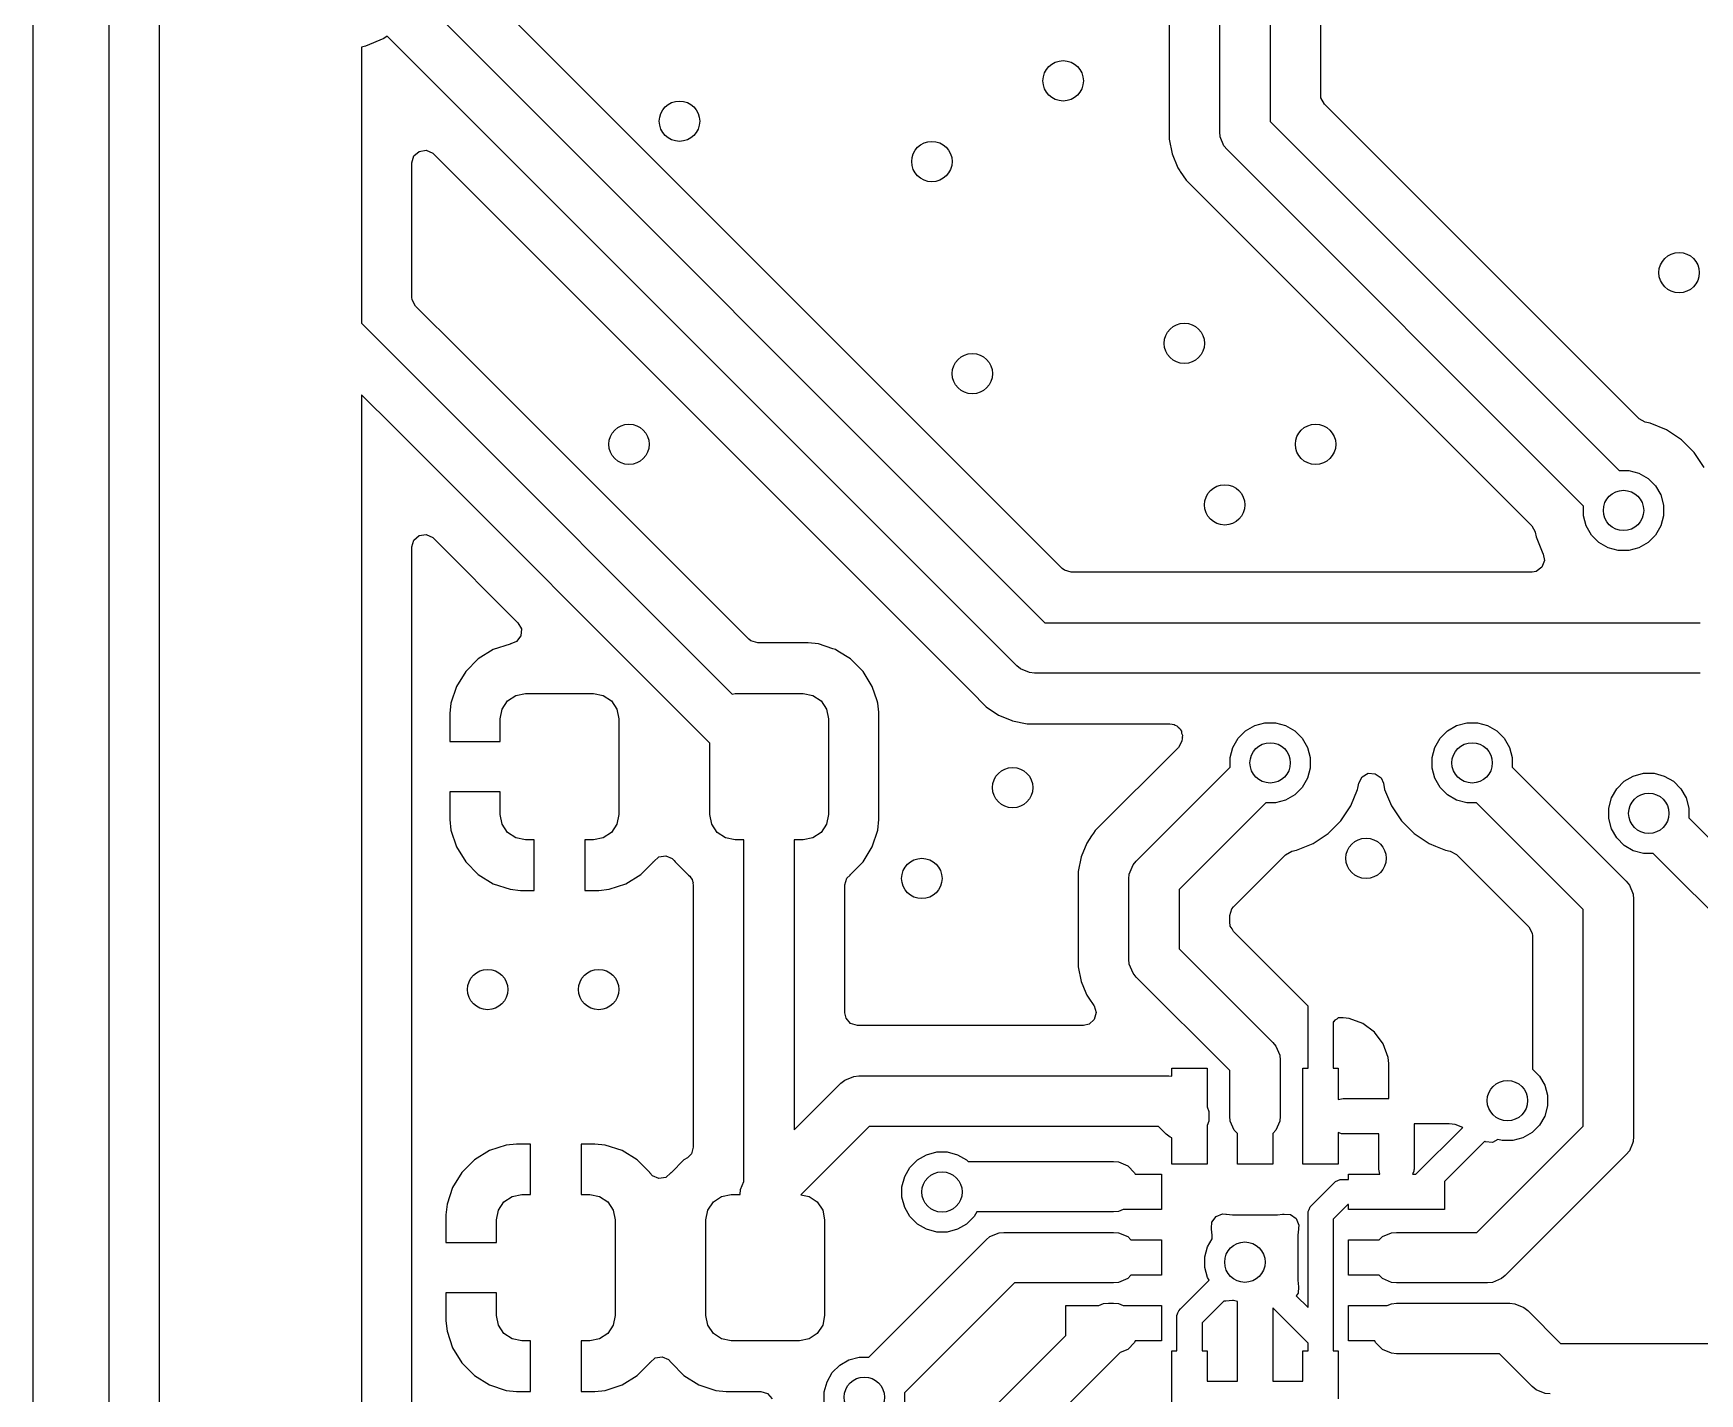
# Model space of a CAD drawing. Extents: x 2.03 to 8.88, y -5.74 to -2.97.
# Drawn here: x 2.028 to 2.677, y -4.067 to -3.537 of the extents above; entities that cross this region are included whole.
import ezdxf

# ---------------------------------------------------------------- set-up
doc = ezdxf.new("R2010")
doc.units = 0
doc.header["$MEASUREMENT"] = 0
doc.layers.add('BLACK', color=7, linetype='CONTINUOUS')

msp = doc.modelspace()

# ---------------------------------------------------------------- linework, layer by layer
at = {"layer": 'BLACK', "linetype": 'CONTINUOUS'}
for p, q in [((2.02758, -5.22411), (2.02758, -3.05134)), ((2.05707, -3.17448), (2.05707, -4.36705)), ((2.07677, -4.3624), (2.07677, -3.47441)), ((2.47045, -3.50103), (2.47045, -3.57791)), ((2.49016, -3.575), (2.49016, -3.50394)), ((2.50984, -3.50801), (2.50984, -3.57092)), ((2.42878, -3.74526), (2.20477, -3.52126)), ((2.52955, -3.56074), (2.52955, -3.5182)), ((2.17949, -3.52384), (2.42205, -3.7664)), ((2.16423, -3.53866), (2.1571, -3.54161)), ((2.16557, -3.53776), (2.16423, -3.53866)), ((2.41101, -3.7832), (2.16557, -3.53776)), ((2.1571, -3.54161), (2.15551, -3.54193)), ((2.15551, -3.54193), (2.15551, -3.64966)), ((2.52966, -3.56178), (2.52955, -3.56074)), ((2.53098, -3.56419), (2.52966, -3.56178)), ((2.65363, -3.68684), (2.53098, -3.56419)), ((2.50984, -3.57092), (2.64594, -3.70702)), ((2.47045, -3.57791), (2.47045, -3.57791)), ((2.47045, -3.57791), (2.47045, -3.57791)), ((2.47045, -3.57791), (2.47159, -3.58362)), ((2.49035, -3.57692), (2.49016, -3.575)), ((2.49182, -3.58047), (2.49035, -3.57692)), ((2.17522, -3.58706), (2.17599, -3.58442)), ((2.17599, -3.58442), (2.17807, -3.58262)), ((2.17807, -3.58262), (2.18079, -3.58222)), ((2.18079, -3.58222), (2.1833, -3.58337)), ((2.1833, -3.58337), (2.18355, -3.5836)), ((2.18355, -3.5836), (2.39502, -3.79508)), ((2.47159, -3.58362), (2.47159, -3.58362)), ((2.47159, -3.58362), (2.47382, -3.589)), ((2.49304, -3.58196), (2.49182, -3.58047)), ((2.49182, -3.58047), (2.49182, -3.58047)), ((2.63202, -3.72094), (2.49304, -3.58196)), ((2.17522, -3.63948), (2.17522, -3.58706)), ((2.47382, -3.589), (2.47382, -3.589)), ((2.47382, -3.589), (2.47382, -3.589)), ((2.47382, -3.589), (2.47458, -3.59015)), ((2.47458, -3.59015), (2.4748, -3.59047)), ((2.4748, -3.59047), (2.4748, -3.59047)), ((2.4748, -3.59047), (2.47705, -3.59384)), ((2.47705, -3.59384), (2.47705, -3.59384)), ((2.47705, -3.59384), (2.61184, -3.72863)), ((2.17533, -3.64052), (2.17522, -3.63948)), ((2.17665, -3.64293), (2.17533, -3.64052)), ((2.19386, -3.66015), (2.17665, -3.64293)), ((2.15551, -3.64966), (2.18216, -3.67631)), ((2.30658, -3.77286), (2.19386, -3.66015)), ((2.19386, -3.66015), (2.19386, -3.66015)), ((2.16824, -3.69023), (2.15551, -3.6775)), ((2.15551, -3.6775), (2.15551, -4.34609)), ((2.18216, -3.67631), (2.30007, -3.79422)), ((2.29134, -3.81333), (2.16824, -3.69023)), ((2.65369, -3.6869), (2.65363, -3.68684)), ((2.65613, -3.68818), (2.65369, -3.6869)), ((2.65798, -3.68855), (2.65613, -3.68818)), ((2.66443, -3.69122), (2.65798, -3.68855)), ((2.65798, -3.68855), (2.65798, -3.68855)), ((2.67024, -3.6951), (2.66443, -3.69122)), ((2.66443, -3.69122), (2.66443, -3.69122)), ((2.67518, -3.70004), (2.67024, -3.6951)), ((2.67024, -3.6951), (2.67024, -3.6951)), ((2.67906, -3.70584), (2.67518, -3.70004)), ((2.67518, -3.70004), (2.67518, -3.70004)), ((2.64594, -3.70702), (2.64969, -3.70702)), ((2.64969, -3.70702), (2.65366, -3.70809)), ((2.65366, -3.70809), (2.65722, -3.71014)), ((2.65722, -3.71014), (2.66013, -3.71305)), ((2.66013, -3.71305), (2.66219, -3.71661)), ((2.63202, -3.72469), (2.63202, -3.72094)), ((2.66219, -3.71661), (2.66325, -3.72058)), ((2.66325, -3.72058), (2.66325, -3.72469)), ((2.61184, -3.72863), (2.61316, -3.73104)), ((2.63309, -3.72866), (2.63202, -3.72469)), ((2.63514, -3.73222), (2.63309, -3.72866)), ((2.66219, -3.72866), (2.66013, -3.73222)), ((2.66325, -3.72469), (2.66219, -3.72866)), ((2.17522, -3.73686), (2.17599, -3.73422)), ((2.17599, -3.73422), (2.17807, -3.73242)), ((2.17807, -3.73242), (2.18079, -3.73203)), ((2.18079, -3.73203), (2.1833, -3.73317)), ((2.1833, -3.73317), (2.18355, -3.73341)), ((2.18355, -3.73341), (2.21655, -3.7664)), ((2.61316, -3.73104), (2.61318, -3.73113)), ((2.61318, -3.73113), (2.61355, -3.73298)), ((2.61355, -3.73298), (2.61355, -3.73298)), ((2.61355, -3.73298), (2.61622, -3.73943)), ((2.63805, -3.73513), (2.63514, -3.73222)), ((2.64161, -3.73719), (2.63805, -3.73513)), ((2.65722, -3.73513), (2.65366, -3.73719)), ((2.66013, -3.73222), (2.65722, -3.73513)), ((2.17522, -3.84321), (2.17522, -3.73686)), ((2.61682, -3.7422), (2.61584, -3.74477)), ((2.61622, -3.73943), (2.61626, -3.73951)), ((2.61626, -3.73951), (2.61627, -3.73956)), ((2.61627, -3.73956), (2.61631, -3.73965)), ((2.61631, -3.73965), (2.61629, -3.73966)), ((2.61629, -3.73966), (2.61682, -3.7422)), ((2.64558, -3.73825), (2.64161, -3.73719)), ((2.64969, -3.73825), (2.64558, -3.73825)), ((2.65366, -3.73719), (2.64969, -3.73825)), ((2.42959, -3.74592), (2.42878, -3.74526)), ((2.43223, -3.74669), (2.42959, -3.74592)), ((2.61196, -3.74669), (2.43223, -3.74669)), ((2.61362, -3.7464), (2.61196, -3.74669)), ((2.61584, -3.74477), (2.61362, -3.7464)), ((2.21655, -3.7664), (2.21787, -3.76882)), ((2.42205, -3.7664), (2.67748, -3.7664)), ((2.21348, -3.77472), (2.20692, -3.7769)), ((2.21359, -3.77471), (2.21348, -3.77472)), ((2.21366, -3.77468), (2.21359, -3.77471)), ((2.21374, -3.77467), (2.21366, -3.77468)), ((2.21602, -3.77376), (2.21373, -3.77466)), ((2.21373, -3.77466), (2.21374, -3.77467)), ((2.21767, -3.77156), (2.21602, -3.77376)), ((2.21787, -3.76882), (2.21767, -3.77156)), ((2.30739, -3.77352), (2.30658, -3.77286)), ((2.31003, -3.77429), (2.30739, -3.77352)), ((2.32972, -3.77429), (2.31003, -3.77429)), ((2.32973, -3.77429), (2.32972, -3.77429)), ((2.33377, -3.7747), (2.32973, -3.77429)), ((2.33936, -3.77656), (2.33377, -3.7747)), ((2.33377, -3.7747), (2.33377, -3.7747)), ((2.20105, -3.78052), (2.19617, -3.7854)), ((2.20692, -3.7769), (2.20105, -3.78052)), ((2.20692, -3.7769), (2.20692, -3.7769)), ((2.34033, -3.77688), (2.33936, -3.77656)), ((2.34127, -3.77746), (2.34033, -3.77688)), ((2.34033, -3.77688), (2.34033, -3.77688)), ((2.34621, -3.7805), (2.34127, -3.77746)), ((2.35109, -3.78539), (2.34621, -3.7805)), ((2.19617, -3.7854), (2.19254, -3.79127)), ((2.35472, -3.79127), (2.35109, -3.78539)), ((2.4125, -3.78442), (2.41101, -3.7832)), ((2.41605, -3.78589), (2.4125, -3.78442)), ((2.4125, -3.78442), (2.4125, -3.78442)), ((2.41797, -3.78608), (2.41605, -3.78589)), ((2.67748, -3.78608), (2.41797, -3.78608)), ((2.19254, -3.79127), (2.19037, -3.79783)), ((2.19254, -3.79127), (2.19254, -3.79127)), ((2.21572, -3.79475), (2.21949, -3.794)), ((2.21949, -3.794), (2.24606, -3.794)), ((2.24606, -3.794), (2.24983, -3.79475)), ((2.30007, -3.79422), (2.30118, -3.794)), ((2.30118, -3.794), (2.32776, -3.794)), ((2.32776, -3.794), (2.33152, -3.79475)), ((2.35657, -3.79685), (2.35472, -3.79127)), ((2.19037, -3.79783), (2.18996, -3.80187)), ((2.19037, -3.79783), (2.19037, -3.79783)), ((2.20965, -3.80384), (2.21039, -3.80007)), ((2.21039, -3.80007), (2.21253, -3.79688)), ((2.21253, -3.79688), (2.21572, -3.79475)), ((2.24983, -3.79475), (2.25302, -3.79688)), ((2.25302, -3.79688), (2.25516, -3.80007)), ((2.25516, -3.80007), (2.25591, -3.80384)), ((2.33152, -3.79475), (2.33472, -3.79688)), ((2.33472, -3.79688), (2.33685, -3.80007)), ((2.33685, -3.80007), (2.3376, -3.80384)), ((2.35689, -3.79782), (2.35657, -3.79685)), ((2.35724, -3.80129), (2.35689, -3.79782)), ((2.35689, -3.79782), (2.35689, -3.79782)), ((2.39502, -3.79508), (2.39717, -3.79722)), ((2.39717, -3.79722), (2.39914, -3.79919)), ((2.39914, -3.79919), (2.40398, -3.80242)), ((2.18996, -3.80187), (2.18996, -3.8127)), ((2.20965, -3.8127), (2.20965, -3.80384)), ((2.25591, -3.80384), (2.25591, -3.84124)), ((2.3376, -3.80384), (2.3376, -3.84124)), ((2.3573, -3.80187), (2.35724, -3.80129)), ((2.3573, -3.84321), (2.3573, -3.80187)), ((2.40398, -3.80242), (2.40398, -3.80242)), ((2.40398, -3.80242), (2.40883, -3.80444)), ((2.40883, -3.80444), (2.40935, -3.80465)), ((2.40935, -3.80465), (2.40935, -3.80465)), ((2.40935, -3.80465), (2.40935, -3.80465)), ((2.40935, -3.80465), (2.41506, -3.80579)), ((2.41506, -3.80579), (2.41506, -3.80579)), ((2.41506, -3.80579), (2.41506, -3.80579)), ((2.41506, -3.80579), (2.42088, -3.80579)), ((2.42088, -3.80579), (2.47079, -3.80579)), ((2.47079, -3.80579), (2.47158, -3.80602)), ((2.47158, -3.80602), (2.47241, -3.80607)), ((2.47241, -3.80607), (2.47287, -3.8064)), ((2.47287, -3.8064), (2.47342, -3.80656)), ((2.47342, -3.80656), (2.47397, -3.80719)), ((2.47397, -3.80719), (2.47464, -3.80767)), ((2.50026, -3.80857), (2.50382, -3.80651)), ((2.50382, -3.80651), (2.50779, -3.80545)), ((2.50779, -3.80545), (2.5119, -3.80545)), ((2.5119, -3.80545), (2.51587, -3.80651)), ((2.51587, -3.80651), (2.51943, -3.80857)), ((2.579, -3.80857), (2.58256, -3.80651)), ((2.58256, -3.80651), (2.58653, -3.80545)), ((2.58653, -3.80545), (2.59064, -3.80545)), ((2.59064, -3.80545), (2.59461, -3.80651)), ((2.59461, -3.80651), (2.59817, -3.80857)), ((2.18996, -3.8127), (2.20965, -3.8127)), ((2.29134, -3.84124), (2.29134, -3.81333)), ((2.47538, -3.81257), (2.47411, -3.81501)), ((2.47464, -3.80767), (2.47485, -3.80821)), ((2.47485, -3.80821), (2.47523, -3.80864)), ((2.47523, -3.80864), (2.47534, -3.80946)), ((2.47534, -3.80946), (2.47565, -3.81023)), ((2.47557, -3.81162), (2.47538, -3.81257)), ((2.47562, -3.81136), (2.47557, -3.81162)), ((2.47565, -3.81023), (2.4756, -3.81121)), ((2.4756, -3.81121), (2.47562, -3.81136)), ((2.49529, -3.81504), (2.49735, -3.81148)), ((2.49735, -3.81148), (2.50026, -3.80857)), ((2.51943, -3.80857), (2.52234, -3.81148)), ((2.52234, -3.81148), (2.52439, -3.81504)), ((2.57403, -3.81504), (2.57609, -3.81148)), ((2.57609, -3.81148), (2.579, -3.80857)), ((2.59817, -3.80857), (2.60108, -3.81148)), ((2.60108, -3.81148), (2.60313, -3.81504)), ((2.47405, -3.81507), (2.44162, -3.8475)), ((2.47411, -3.81501), (2.47405, -3.81507)), ((2.49423, -3.81901), (2.49529, -3.81504)), ((2.49423, -3.82276), (2.49423, -3.81901)), ((2.52439, -3.81504), (2.52546, -3.81901)), ((2.52546, -3.81901), (2.52546, -3.82312)), ((2.57297, -3.81901), (2.57403, -3.81504)), ((2.57297, -3.82312), (2.57297, -3.81901)), ((2.60313, -3.81504), (2.6042, -3.81901)), ((2.6042, -3.81901), (2.6042, -3.82276)), ((2.45761, -3.85938), (2.49423, -3.82276)), ((2.52546, -3.82312), (2.52439, -3.82709)), ((2.54442, -3.82893), (2.5457, -3.82649)), ((2.5457, -3.82649), (2.54809, -3.82513)), ((2.54809, -3.82513), (2.55084, -3.82528)), ((2.55084, -3.82528), (2.55307, -3.82689)), ((2.55307, -3.82689), (2.554, -3.82893)), ((2.57403, -3.82709), (2.57297, -3.82312)), ((2.6042, -3.82276), (2.64869, -3.86725)), ((2.64789, -3.82825), (2.65145, -3.8262)), ((2.65145, -3.8262), (2.65542, -3.82513)), ((2.65542, -3.82513), (2.65954, -3.82513)), ((2.65954, -3.82513), (2.66351, -3.8262)), ((2.66351, -3.8262), (2.66707, -3.82825)), ((2.20965, -3.83238), (2.18996, -3.83238)), ((2.18996, -3.83238), (2.18996, -3.84321)), ((2.20965, -3.84124), (2.20965, -3.83238)), ((2.52234, -3.83065), (2.51943, -3.83356)), ((2.52439, -3.82709), (2.52234, -3.83065)), ((2.54126, -3.83786), (2.54393, -3.8314)), ((2.54393, -3.8314), (2.54403, -3.8309)), ((2.54403, -3.8309), (2.54442, -3.82893)), ((2.554, -3.82893), (2.55449, -3.8314)), ((2.55449, -3.8314), (2.55449, -3.8314)), ((2.55449, -3.8314), (2.55716, -3.83786)), ((2.57609, -3.83065), (2.57403, -3.82709)), ((2.579, -3.83356), (2.57609, -3.83065)), ((2.64293, -3.83472), (2.64499, -3.83116)), ((2.64499, -3.83116), (2.64789, -3.82825)), ((2.66707, -3.82825), (2.66997, -3.83116)), ((2.66997, -3.83116), (2.67203, -3.83472)), ((2.50815, -3.83668), (2.47441, -3.87042)), ((2.5119, -3.83668), (2.50815, -3.83668)), ((2.51587, -3.83561), (2.5119, -3.83668)), ((2.51943, -3.83356), (2.51587, -3.83561)), ((2.53738, -3.84366), (2.54126, -3.83786)), ((2.55716, -3.83786), (2.55716, -3.83786)), ((2.55716, -3.83786), (2.56104, -3.84366)), ((2.58256, -3.83561), (2.579, -3.83356)), ((2.58653, -3.83668), (2.58256, -3.83561)), ((2.59028, -3.83668), (2.58653, -3.83668)), ((2.63189, -3.87829), (2.59028, -3.83668)), ((2.64187, -3.83869), (2.64293, -3.83472)), ((2.64187, -3.8428), (2.64187, -3.83869)), ((2.67203, -3.83472), (2.67309, -3.83869)), ((2.67309, -3.83869), (2.67309, -3.84244)), ((2.17522, -3.99724), (2.17522, -3.84321)), ((2.18996, -3.84321), (2.19037, -3.84725)), ((2.21039, -3.84501), (2.20965, -3.84124)), ((2.21253, -3.8482), (2.21039, -3.84501)), ((2.25516, -3.84501), (2.25302, -3.8482)), ((2.25591, -3.84124), (2.25516, -3.84501)), ((2.29209, -3.84501), (2.29134, -3.84124)), ((2.29422, -3.8482), (2.29209, -3.84501)), ((2.33685, -3.84501), (2.33472, -3.8482)), ((2.3376, -3.84124), (2.33685, -3.84501)), ((2.35689, -3.84726), (2.3573, -3.84321)), ((2.53244, -3.8486), (2.53738, -3.84366)), ((2.56104, -3.84366), (2.56104, -3.84366)), ((2.56104, -3.84366), (2.56598, -3.8486)), ((2.64293, -3.84677), (2.64187, -3.8428)), ((2.67309, -3.84244), (2.84857, -4.01791)), ((2.19037, -3.84725), (2.19254, -3.8538)), ((2.21572, -3.85033), (2.21253, -3.8482)), ((2.21949, -3.85108), (2.21572, -3.85033)), ((2.22293, -3.85108), (2.21949, -3.85108)), ((2.22293, -3.87077), (2.22293, -3.85108)), ((2.24606, -3.85108), (2.24262, -3.85108)), ((2.24262, -3.85108), (2.24262, -3.87077)), ((2.24983, -3.85033), (2.24606, -3.85108)), ((2.25302, -3.8482), (2.24983, -3.85033)), ((2.29741, -3.85033), (2.29422, -3.8482)), ((2.30118, -3.85108), (2.29741, -3.85033)), ((2.30463, -3.85108), (2.30118, -3.85108)), ((2.30463, -3.98434), (2.30463, -3.85108)), ((2.32776, -3.85108), (2.32431, -3.85108)), ((2.32431, -3.85108), (2.32431, -3.96413)), ((2.33152, -3.85033), (2.32776, -3.85108)), ((2.33472, -3.8482), (2.33152, -3.85033)), ((2.35472, -3.85381), (2.35689, -3.84726)), ((2.43838, -3.85234), (2.43616, -3.85772)), ((2.44024, -3.84956), (2.43838, -3.85234)), ((2.43838, -3.85234), (2.43838, -3.85234)), ((2.44099, -3.84845), (2.44024, -3.84956)), ((2.44162, -3.8475), (2.44099, -3.84845)), ((2.52018, -3.85515), (2.52664, -3.85248)), ((2.52664, -3.85248), (2.53244, -3.8486)), ((2.56598, -3.8486), (2.56598, -3.8486)), ((2.56598, -3.8486), (2.57179, -3.85248)), ((2.57179, -3.85248), (2.57179, -3.85248)), ((2.57179, -3.85248), (2.57437, -3.85355)), ((2.64499, -3.85033), (2.64293, -3.84677)), ((2.64789, -3.85324), (2.64499, -3.85033)), ((2.19254, -3.8538), (2.19254, -3.8538)), ((2.19254, -3.8538), (2.19617, -3.85968)), ((2.26953, -3.8595), (2.26956, -3.85946)), ((2.26956, -3.85946), (2.26957, -3.85946)), ((2.26957, -3.85946), (2.2715, -3.85772)), ((2.2715, -3.85772), (2.27422, -3.85728)), ((2.27422, -3.85728), (2.27674, -3.85838)), ((2.27674, -3.85838), (2.27709, -3.8587)), ((2.27709, -3.8587), (2.27748, -3.85909)), ((2.27748, -3.85909), (2.27785, -3.85969)), ((2.35109, -3.85969), (2.35472, -3.85381)), ((2.43616, -3.85772), (2.43502, -3.86343)), ((2.43616, -3.85772), (2.43616, -3.85772)), ((2.45638, -3.86087), (2.45761, -3.85938)), ((2.50563, -3.86706), (2.51583, -3.85686)), ((2.51583, -3.85686), (2.51825, -3.85554)), ((2.51825, -3.85554), (2.51833, -3.85552)), ((2.51833, -3.85552), (2.52018, -3.85515)), ((2.57437, -3.85355), (2.57824, -3.85515)), ((2.57824, -3.85515), (2.58009, -3.85552)), ((2.58009, -3.85552), (2.58253, -3.8568)), ((2.58253, -3.8568), (2.58259, -3.85686)), ((2.58259, -3.85686), (2.59685, -3.87111)), ((2.65145, -3.8553), (2.64789, -3.85324)), ((2.65542, -3.85636), (2.65145, -3.8553)), ((2.65917, -3.85636), (2.65542, -3.85636)), ((2.83753, -4.03472), (2.65917, -3.85636)), ((2.19617, -3.85968), (2.20105, -3.86456)), ((2.20105, -3.86456), (2.20692, -3.86818)), ((2.25863, -3.86818), (2.2645, -3.86456)), ((2.2645, -3.86456), (2.26938, -3.85968)), ((2.26938, -3.85968), (2.26946, -3.85956)), ((2.26946, -3.85956), (2.26953, -3.8595)), ((2.27785, -3.85969), (2.28273, -3.86458)), ((2.28273, -3.86458), (2.2831, -3.86481)), ((2.2831, -3.86481), (2.28352, -3.86523)), ((2.28352, -3.86523), (2.2839, -3.86594)), ((2.2839, -3.86594), (2.28444, -3.86654)), ((2.34479, -3.86601), (2.34602, -3.8648)), ((2.34598, -3.86475), (2.34621, -3.86458)), ((2.34602, -3.8648), (2.34598, -3.86475)), ((2.34621, -3.86458), (2.35109, -3.85969)), ((2.34621, -3.86458), (2.34621, -3.86458)), ((2.34621, -3.86458), (2.34621, -3.86458)), ((2.43502, -3.86343), (2.43502, -3.86343)), ((2.43502, -3.86343), (2.43502, -3.90055)), ((2.45472, -3.86634), (2.45491, -3.86442)), ((2.45491, -3.86442), (2.45638, -3.86087)), ((2.45638, -3.86087), (2.45638, -3.86087)), ((2.20692, -3.86818), (2.20692, -3.86818)), ((2.20692, -3.86818), (2.21348, -3.87035)), ((2.21348, -3.87035), (2.21348, -3.87035)), ((2.21348, -3.87035), (2.21752, -3.87077)), ((2.21752, -3.87077), (2.22293, -3.87077)), ((2.22293, -3.87077), (2.22293, -3.87077)), ((2.24262, -3.87077), (2.24803, -3.87077)), ((2.24803, -3.87077), (2.25207, -3.87035)), ((2.24803, -3.87077), (2.24803, -3.87077)), ((2.25207, -3.87035), (2.25863, -3.86818)), ((2.25863, -3.86818), (2.25863, -3.86818)), ((2.28444, -3.86654), (2.2846, -3.86725)), ((2.2846, -3.86725), (2.28482, -3.86765)), ((2.28482, -3.86765), (2.28479, -3.86805)), ((2.28479, -3.86805), (2.28492, -3.86865)), ((2.28492, -3.86865), (2.28492, -3.97089)), ((2.34402, -3.86865), (2.34479, -3.86601)), ((2.34402, -3.91852), (2.34402, -3.86865)), ((2.45472, -3.89764), (2.45472, -3.86634)), ((2.47441, -3.87042), (2.47441, -3.89356)), ((2.49554, -3.87715), (2.50563, -3.86706)), ((2.59685, -3.87111), (2.61076, -3.88502)), ((2.64869, -3.86725), (2.64992, -3.86874)), ((2.64992, -3.86874), (2.64992, -3.86874)), ((2.64992, -3.86874), (2.65139, -3.87229)), ((2.65139, -3.87229), (2.65157, -3.87421)), ((2.49411, -3.8806), (2.49489, -3.87796)), ((2.49489, -3.87796), (2.49554, -3.87715)), ((2.63189, -3.96273), (2.63189, -3.87829)), ((2.65157, -3.87421), (2.65157, -3.96681)), ((2.49411, -3.88338), (2.49411, -3.8806)), ((2.49423, -3.88441), (2.49411, -3.88338)), ((2.49428, -3.88451), (2.49423, -3.88441)), ((2.49431, -3.88475), (2.49428, -3.88451)), ((2.49497, -3.88577), (2.49431, -3.88475)), ((2.61076, -3.88502), (2.61207, -3.88744)), ((2.49554, -3.88683), (2.49497, -3.88577)), ((2.52461, -3.91589), (2.49554, -3.88683)), ((2.61207, -3.88744), (2.61219, -3.88847)), ((2.61219, -3.88847), (2.61219, -3.9405)), ((2.45491, -3.89956), (2.45472, -3.89764)), ((2.47441, -3.89356), (2.5109, -3.93005)), ((2.43502, -3.90055), (2.43502, -3.90055)), ((2.43502, -3.90055), (2.43502, -3.90055)), ((2.43502, -3.90055), (2.43616, -3.90626)), ((2.45638, -3.90311), (2.45491, -3.89956)), ((2.45761, -3.9046), (2.45638, -3.90311)), ((2.45638, -3.90311), (2.45638, -3.90311)), ((2.49409, -3.94108), (2.45761, -3.9046)), ((2.43616, -3.90626), (2.43616, -3.90626)), ((2.43616, -3.90626), (2.43801, -3.91074)), ((2.43801, -3.91074), (2.43838, -3.91163)), ((2.43838, -3.91163), (2.43914, -3.91277)), ((2.43914, -3.91277), (2.44105, -3.91562)), ((2.44105, -3.91562), (2.44117, -3.91581)), ((2.44117, -3.91581), (2.442, -3.91844)), ((2.52461, -3.94016), (2.52461, -3.91589)), ((2.34446, -3.92055), (2.34402, -3.91852)), ((2.34626, -3.92263), (2.34446, -3.92055)), ((2.3489, -3.92341), (2.34626, -3.92263)), ((2.43711, -3.92341), (2.3489, -3.92341)), ((2.43922, -3.92293), (2.43711, -3.92341)), ((2.44127, -3.92109), (2.43922, -3.92293)), ((2.442, -3.91844), (2.44127, -3.92109)), ((2.53449, -3.92201), (2.53445, -3.92202)), ((2.53445, -3.92202), (2.53445, -3.94016)), ((2.5351, -3.92145), (2.53449, -3.92201)), ((2.53583, -3.92106), (2.5351, -3.92145)), ((2.53642, -3.92047), (2.53583, -3.92106)), ((2.5383, -3.92047), (2.53642, -3.92047)), ((2.54064, -3.92072), (2.5383, -3.92047)), ((2.54595, -3.9227), (2.54064, -3.92072)), ((2.54064, -3.92072), (2.54064, -3.92072)), ((2.55048, -3.92609), (2.54595, -3.9227)), ((2.54595, -3.9227), (2.54595, -3.9227)), ((2.5109, -3.93005), (2.51212, -3.93154)), ((2.55387, -3.93063), (2.55048, -3.92609)), ((2.55048, -3.92609), (2.55048, -3.92609)), ((2.55585, -3.93593), (2.55387, -3.93063)), ((2.55387, -3.93063), (2.55387, -3.93063)), ((2.51212, -3.93154), (2.51359, -3.93509)), ((2.51359, -3.93509), (2.51359, -3.93509)), ((2.51359, -3.93509), (2.51378, -3.93701)), ((2.51378, -3.93701), (2.51378, -3.95886)), ((2.5561, -3.93827), (2.55585, -3.93593)), ((2.55585, -3.93593), (2.55585, -3.93593)), ((2.34394, -3.94477), (2.34749, -3.9433)), ((2.34749, -3.9433), (2.34941, -3.94311)), ((2.34749, -3.9433), (2.34749, -3.9433)), ((2.34941, -3.94311), (2.47039, -3.94311)), ((2.47039, -3.94311), (2.47146, -3.94321)), ((2.47146, -3.94321), (2.47146, -3.94016)), ((2.47146, -3.94016), (2.48524, -3.94016)), ((2.48524, -3.94016), (2.48524, -3.95521)), ((2.49409, -3.95886), (2.49409, -3.94108)), ((2.52264, -3.97756), (2.52264, -3.94016)), ((2.52264, -3.94016), (2.52461, -3.94016)), ((2.53445, -3.94016), (2.53642, -3.94016)), ((2.53642, -3.94016), (2.53642, -3.95239)), ((2.5561, -3.95197), (2.5561, -3.93827)), ((2.5561, -3.93827), (2.5561, -3.93827)), ((2.61219, -3.9405), (2.61486, -3.94317)), ((2.61486, -3.94317), (2.61691, -3.94673)), ((2.32431, -3.96413), (2.34245, -3.94599)), ((2.34245, -3.94599), (2.34394, -3.94477)), ((2.61691, -3.94673), (2.61798, -3.9507)), ((2.48524, -3.95521), (2.48595, -3.95694)), ((2.53642, -3.95239), (2.53837, -3.95197)), ((2.53837, -3.95197), (2.5561, -3.95197)), ((2.61798, -3.95481), (2.61691, -3.95878)), ((2.61798, -3.9507), (2.61798, -3.95481)), ((2.35349, -3.9628), (2.32681, -3.98947)), ((2.46632, -3.9628), (2.35349, -3.9628)), ((2.46934, -3.96582), (2.46632, -3.9628)), ((2.48595, -3.96078), (2.48524, -3.96251)), ((2.48524, -3.96251), (2.48524, -3.97756)), ((2.48595, -3.95694), (2.48595, -3.96078)), ((2.49428, -3.96078), (2.49409, -3.95886)), ((2.49575, -3.96433), (2.49428, -3.96078)), ((2.51359, -3.96078), (2.51212, -3.96433)), ((2.51378, -3.95886), (2.51359, -3.96078)), ((2.57964, -3.96181), (2.56594, -3.96181)), ((2.56594, -3.96181), (2.56594, -3.97955)), ((2.56666, -3.9815), (2.58498, -3.96318)), ((2.58198, -3.96206), (2.57964, -3.96181)), ((2.58498, -3.96318), (2.58198, -3.96206)), ((2.58198, -3.96206), (2.58198, -3.96206)), ((2.59049, -4.00413), (2.63189, -3.96273)), ((2.61486, -3.96234), (2.61195, -3.96525)), ((2.61691, -3.95878), (2.61486, -3.96234)), ((2.21604, -3.96969), (2.212, -3.9701)), ((2.22146, -3.96969), (2.21604, -3.96969)), ((2.21604, -3.96969), (2.21604, -3.96969)), ((2.22146, -3.98937), (2.22146, -3.96969)), ((2.24655, -3.96969), (2.24114, -3.96969)), ((2.24114, -3.96969), (2.24114, -3.98937)), ((2.2506, -3.9701), (2.24655, -3.96969)), ((2.47083, -3.96704), (2.46934, -3.96582)), ((2.47146, -3.9673), (2.47083, -3.96704)), ((2.47146, -3.97756), (2.47146, -3.9673)), ((2.49705, -3.96562), (2.49575, -3.96433)), ((2.49705, -3.97756), (2.49705, -3.96562)), ((2.51212, -3.96433), (2.51083, -3.96562)), ((2.51083, -3.96562), (2.51083, -3.97756)), ((2.53672, -3.96527), (2.53642, -3.96518)), ((2.53642, -3.96518), (2.53642, -3.97756)), ((2.53767, -3.9657), (2.53672, -3.96527)), ((2.53802, -3.96565), (2.53767, -3.9657)), ((2.53837, -3.96575), (2.53802, -3.96565)), ((2.55217, -3.96575), (2.53837, -3.96575)), ((2.55217, -3.97955), (2.55217, -3.96575)), ((2.59349, -3.96859), (2.57776, -3.98432)), ((2.59386, -3.96886), (2.59349, -3.96859)), ((2.5966, -3.96906), (2.59386, -3.96886)), ((2.59867, -3.96793), (2.5966, -3.96906)), ((2.60031, -3.96837), (2.59867, -3.96793)), ((2.60442, -3.96837), (2.60031, -3.96837)), ((2.60839, -3.96731), (2.60442, -3.96837)), ((2.61195, -3.96525), (2.60839, -3.96731)), ((2.65108, -3.96946), (2.64992, -3.97228)), ((2.65139, -3.96873), (2.65108, -3.96946)), ((2.65157, -3.96681), (2.65139, -3.96873)), ((2.19957, -3.97589), (2.19469, -3.98077)), ((2.20545, -3.97227), (2.19957, -3.97589)), ((2.212, -3.9701), (2.20545, -3.97227)), ((2.20545, -3.97227), (2.20545, -3.97227)), ((2.25715, -3.97227), (2.2506, -3.9701)), ((2.2506, -3.9701), (2.2506, -3.9701)), ((2.26303, -3.97589), (2.25715, -3.97227)), ((2.25715, -3.97227), (2.25715, -3.97227)), ((2.26791, -3.98077), (2.26303, -3.97589)), ((2.28125, -3.97588), (2.27637, -3.98076)), ((2.2826, -3.97505), (2.28125, -3.97588)), ((2.28415, -3.97353), (2.2826, -3.97505)), ((2.28492, -3.97089), (2.28415, -3.97353)), ((2.3694, -3.9788), (2.3723, -3.97589)), ((2.3723, -3.97589), (2.37586, -3.97384)), ((2.37586, -3.97384), (2.37983, -3.97277)), ((2.37983, -3.97277), (2.38395, -3.97277)), ((2.38395, -3.97277), (2.38792, -3.97384)), ((2.38792, -3.97384), (2.39148, -3.97589)), ((2.39148, -3.97589), (2.39208, -3.9765)), ((2.64869, -3.97377), (2.60153, -4.02094)), ((2.64992, -3.97228), (2.64869, -3.97377)), ((2.19469, -3.98077), (2.19107, -3.98665)), ((2.26798, -3.98089), (2.26791, -3.98077)), ((2.26791, -3.98077), (2.26791, -3.98077)), ((2.26901, -3.98208), (2.26798, -3.98089)), ((2.27153, -3.98317), (2.26901, -3.98208)), ((2.27424, -3.98273), (2.27153, -3.98317)), ((2.27619, -3.98098), (2.27424, -3.98273)), ((2.27621, -3.98096), (2.27619, -3.98098)), ((2.27619, -3.98098), (2.27619, -3.98098)), ((2.27629, -3.98089), (2.27621, -3.98096)), ((2.27637, -3.98076), (2.27629, -3.98089)), ((2.27637, -3.98076), (2.27637, -3.98076)), ((2.36628, -3.98633), (2.36734, -3.98236)), ((2.36734, -3.98236), (2.3694, -3.9788)), ((2.39208, -3.9765), (2.44882, -3.9765)), ((2.44882, -3.9765), (2.45074, -3.97669)), ((2.45074, -3.97669), (2.45429, -3.97815)), ((2.45429, -3.97815), (2.457, -3.98087)), ((2.457, -3.98087), (2.45726, -3.9815)), ((2.45726, -3.9815), (2.46752, -3.9815)), ((2.46752, -3.9815), (2.46752, -3.99528)), ((2.48524, -3.97756), (2.47146, -3.97756)), ((2.51083, -3.97756), (2.49705, -3.97756)), ((2.53642, -3.97756), (2.52264, -3.97756)), ((2.54035, -3.98346), (2.54035, -3.9815)), ((2.54035, -3.9815), (2.55259, -3.9815)), ((2.55259, -3.9815), (2.55217, -3.97955)), ((2.56546, -3.98119), (2.56537, -3.9815)), ((2.56537, -3.9815), (2.56666, -3.9815)), ((2.5659, -3.98024), (2.56546, -3.98119)), ((2.56594, -3.97955), (2.56584, -3.97989)), ((2.56584, -3.97989), (2.5659, -3.98024)), ((2.19107, -3.98665), (2.1889, -3.9932)), ((2.19107, -3.98665), (2.19107, -3.98665)), ((2.21425, -3.99012), (2.21801, -3.98937)), ((2.21801, -3.98937), (2.22146, -3.98937)), ((2.24114, -3.98937), (2.24459, -3.98937)), ((2.24459, -3.98937), (2.24835, -3.99012)), ((2.29594, -3.99012), (2.2997, -3.98937)), ((2.2997, -3.98937), (2.30315, -3.98937)), ((2.30315, -3.98937), (2.30334, -3.98745)), ((2.30334, -3.98745), (2.30463, -3.98434)), ((2.36628, -3.99044), (2.36628, -3.98633)), ((2.52605, -3.99349), (2.53463, -3.98491)), ((2.53463, -3.98491), (2.53538, -3.98429)), ((2.53538, -3.98429), (2.53715, -3.98356)), ((2.53715, -3.98356), (2.53811, -3.98346)), ((2.53811, -3.98346), (2.54035, -3.98346)), ((2.57776, -3.98432), (2.57776, -3.99528)), ((2.1889, -3.9932), (2.18848, -3.99724)), ((2.1889, -3.9932), (2.1889, -3.9932)), ((2.20817, -3.99921), (2.20892, -3.99545)), ((2.20892, -3.99545), (2.21105, -3.99225)), ((2.21105, -3.99225), (2.21425, -3.99012)), ((2.24835, -3.99012), (2.25155, -3.99225)), ((2.25155, -3.99225), (2.25368, -3.99545)), ((2.25368, -3.99545), (2.25443, -3.99921)), ((2.28986, -3.99921), (2.29061, -3.99545)), ((2.29061, -3.99545), (2.29275, -3.99225)), ((2.29275, -3.99225), (2.29594, -3.99012)), ((2.32681, -3.98947), (2.33005, -3.99012)), ((2.33005, -3.99012), (2.33324, -3.99225)), ((2.33324, -3.99225), (2.33537, -3.99545)), ((2.33537, -3.99545), (2.33612, -3.99921)), ((2.36734, -3.99441), (2.36628, -3.99044)), ((2.3694, -3.99797), (2.36734, -3.99441)), ((2.45247, -3.99528), (2.45074, -3.99599)), ((2.46752, -3.99528), (2.45247, -3.99528)), ((2.52471, -3.99598), (2.525, -3.99528)), ((2.525, -3.99528), (2.52544, -3.99423)), ((2.52544, -3.99423), (2.52605, -3.99349)), ((2.52544, -3.99423), (2.52544, -3.99423)), ((2.54015, -3.99331), (2.53445, -3.99901)), ((2.54035, -3.99331), (2.54015, -3.99331)), ((2.54035, -3.99528), (2.54035, -3.99331)), ((2.57776, -3.99528), (2.54035, -3.99528)), ((2.17522, -4.03858), (2.17522, -3.99724)), ((2.18848, -3.99724), (2.18848, -4.00807)), ((2.20817, -4.00807), (2.20817, -3.99921)), ((2.25443, -3.99921), (2.25443, -4.03661)), ((2.28986, -4.03661), (2.28986, -3.99921)), ((2.33612, -3.99921), (2.33612, -4.03661)), ((2.3723, -4.00088), (2.3694, -3.99797)), ((2.37586, -4.00294), (2.3723, -4.00088)), ((2.39148, -4.00088), (2.38792, -4.00294)), ((2.39438, -3.99797), (2.39148, -4.00088)), ((2.39542, -3.99618), (2.39438, -3.99797)), ((2.44882, -3.99618), (2.39542, -3.99618)), ((2.45074, -3.99599), (2.44882, -3.99618)), ((2.487, -4.00254), (2.48713, -4.00015)), ((2.48713, -4.00015), (2.48874, -3.99792)), ((2.48874, -3.99792), (2.4913, -3.99691)), ((2.4913, -3.99691), (2.49251, -3.997)), ((2.49251, -3.997), (2.49251, -3.99698)), ((2.49251, -3.99698), (2.49282, -3.99701)), ((2.49282, -3.99701), (2.49282, -3.99701)), ((2.49282, -3.99701), (2.49516, -3.99726)), ((2.49516, -3.99726), (2.51271, -3.99726)), ((2.51271, -3.99726), (2.5146, -3.99706)), ((2.5146, -3.99706), (2.51536, -3.99698)), ((2.51536, -3.99698), (2.51537, -3.99704)), ((2.51537, -3.99704), (2.51776, -3.99717)), ((2.51776, -3.99717), (2.52, -3.99878)), ((2.52, -3.99878), (2.521, -4.00134)), ((2.521, -4.00134), (2.52092, -4.00255)), ((2.52461, -3.99697), (2.5247, -3.99601)), ((2.52461, -4.03339), (2.52461, -3.99697)), ((2.5247, -3.99601), (2.52471, -3.99598)), ((2.53445, -3.99901), (2.53445, -4.05039)), ((2.18848, -4.00807), (2.20817, -4.00807)), ((2.3533, -4.05281), (2.39909, -4.00702)), ((2.37983, -4.004), (2.37586, -4.00294)), ((2.38395, -4.004), (2.37983, -4.004)), ((2.38792, -4.00294), (2.38395, -4.004)), ((2.39909, -4.00702), (2.40058, -4.00579)), ((2.40058, -4.00579), (2.40413, -4.00432)), ((2.40058, -4.00579), (2.40058, -4.00579)), ((2.40413, -4.00432), (2.40605, -4.00413)), ((2.40605, -4.00413), (2.44882, -4.00413)), ((2.44882, -4.00413), (2.45074, -4.00432)), ((2.45074, -4.00432), (2.45429, -4.00579)), ((2.45429, -4.00579), (2.45558, -4.00709)), ((2.45558, -4.00709), (2.46752, -4.00709)), ((2.46752, -4.00709), (2.46752, -4.02087)), ((2.48545, -4.00972), (2.48722, -4.00665)), ((2.48694, -4.00255), (2.487, -4.00254)), ((2.48697, -4.00286), (2.48694, -4.00255)), ((2.48722, -4.0052), (2.48697, -4.00286)), ((2.48722, -4.00665), (2.48722, -4.0052)), ((2.5209, -4.00286), (2.52065, -4.0052)), ((2.52065, -4.0052), (2.52065, -4.0052)), ((2.52065, -4.0052), (2.52065, -4.02275)), ((2.52093, -4.00255), (2.5209, -4.00286)), ((2.52092, -4.00255), (2.52093, -4.00255)), ((2.54035, -4.02087), (2.54035, -4.00709)), ((2.54035, -4.00709), (2.55229, -4.00709)), ((2.55229, -4.00709), (2.55359, -4.00579)), ((2.55359, -4.00579), (2.55713, -4.00432)), ((2.55713, -4.00432), (2.55906, -4.00413)), ((2.55906, -4.00413), (2.59049, -4.00413)), ((2.48439, -4.01369), (2.48545, -4.00972)), ((2.48439, -4.0178), (2.48439, -4.01369)), ((2.45558, -4.02087), (2.45429, -4.02216)), ((2.46752, -4.02087), (2.45558, -4.02087)), ((2.48545, -4.02177), (2.48439, -4.0178)), ((2.48602, -4.02277), (2.48545, -4.02177)), ((2.55229, -4.02087), (2.54035, -4.02087)), ((2.55359, -4.02216), (2.55229, -4.02087)), ((2.60153, -4.02094), (2.60004, -4.02216)), ((2.20817, -4.02776), (2.18848, -4.02776)), ((2.18848, -4.02776), (2.18848, -4.03858)), ((2.20817, -4.03661), (2.20817, -4.02776)), ((2.41012, -4.02382), (2.36722, -4.06673)), ((2.44882, -4.02382), (2.41012, -4.02382)), ((2.45074, -4.02363), (2.44882, -4.02382)), ((2.45429, -4.02216), (2.45074, -4.02363)), ((2.47487, -4.03392), (2.48602, -4.02277)), ((2.52075, -4.02783), (2.52003, -4.02882)), ((2.52065, -4.02275), (2.52065, -4.02275)), ((2.52065, -4.02275), (2.52093, -4.0254)), ((2.52088, -4.02541), (2.52075, -4.02783)), ((2.52093, -4.0254), (2.52088, -4.02541)), ((2.55713, -4.02363), (2.55359, -4.02216)), ((2.55906, -4.02382), (2.55713, -4.02363)), ((2.59457, -4.02382), (2.55906, -4.02382)), ((2.59649, -4.02363), (2.59457, -4.02382)), ((2.60004, -4.02216), (2.59649, -4.02363)), ((2.60004, -4.02216), (2.60004, -4.02216)), ((2.43012, -4.04435), (2.43012, -4.03268)), ((2.43012, -4.03268), (2.44307, -4.03268)), ((2.44307, -4.03268), (2.44489, -4.03192)), ((2.44489, -4.03192), (2.44681, -4.03173)), ((2.44681, -4.03173), (2.44882, -4.03173)), ((2.44882, -4.03173), (2.45074, -4.03192)), ((2.45074, -4.03192), (2.45256, -4.03268)), ((2.45256, -4.03268), (2.46752, -4.03268)), ((2.46752, -4.03268), (2.46752, -4.04646)), ((2.47389, -4.03554), (2.47425, -4.03467)), ((2.47425, -4.03467), (2.47487, -4.03392)), ((2.47425, -4.03467), (2.47425, -4.03467)), ((2.49181, -4.0309), (2.48327, -4.03944)), ((2.49251, -4.03094), (2.49181, -4.0309)), ((2.49252, -4.03099), (2.49251, -4.03094)), ((2.49516, -4.03071), (2.49252, -4.03099)), ((2.49551, -4.03071), (2.49516, -4.03071)), ((2.49705, -4.03112), (2.49551, -4.03071)), ((2.49705, -4.0622), (2.49705, -4.03112)), ((2.52461, -4.04731), (2.51083, -4.03353)), ((2.51083, -4.03353), (2.51083, -4.0622)), ((2.52003, -4.02882), (2.52461, -4.03339)), ((2.54035, -4.04646), (2.54035, -4.03268)), ((2.54035, -4.03268), (2.55541, -4.03268)), ((2.55541, -4.03268), (2.55713, -4.03196)), ((2.55713, -4.03196), (2.55906, -4.03177)), ((2.55906, -4.03177), (2.60334, -4.03177)), ((2.60334, -4.03177), (2.60526, -4.03196)), ((2.60526, -4.03196), (2.60881, -4.03343)), ((2.60881, -4.03343), (2.60881, -4.03343)), ((2.60881, -4.03343), (2.6103, -4.03465)), ((2.6103, -4.03465), (2.62308, -4.04744)), ((2.17522, -4.33591), (2.17522, -4.03858)), ((2.18848, -4.03858), (2.1889, -4.04263)), ((2.20892, -4.04038), (2.20817, -4.03661)), ((2.21105, -4.04357), (2.20892, -4.04038)), ((2.25368, -4.04038), (2.25155, -4.04357)), ((2.25443, -4.03661), (2.25368, -4.04038)), ((2.29061, -4.04038), (2.28986, -4.03661)), ((2.29275, -4.04357), (2.29061, -4.04038)), ((2.33537, -4.04038), (2.33324, -4.04357)), ((2.33612, -4.03661), (2.33537, -4.04038)), ((2.47343, -4.0374), (2.47352, -4.03644)), ((2.47343, -4.05039), (2.47343, -4.0374)), ((2.47352, -4.03644), (2.4736, -4.03626)), ((2.4736, -4.03626), (2.47389, -4.03554)), ((2.48327, -4.03944), (2.48327, -4.05039)), ((2.1889, -4.04263), (2.19107, -4.04918)), ((2.21425, -4.04571), (2.21105, -4.04357)), ((2.21801, -4.04646), (2.21425, -4.04571)), ((2.22146, -4.04646), (2.21801, -4.04646)), ((2.22146, -4.06614), (2.22146, -4.04646)), ((2.24459, -4.04646), (2.24114, -4.04646)), ((2.24114, -4.04646), (2.24114, -4.06614)), ((2.24835, -4.04571), (2.24459, -4.04646)), ((2.25155, -4.04357), (2.24835, -4.04571)), ((2.29594, -4.04571), (2.29275, -4.04357)), ((2.2997, -4.04646), (2.29594, -4.04571)), ((2.32628, -4.04646), (2.2997, -4.04646)), ((2.33005, -4.04571), (2.32628, -4.04646)), ((2.33324, -4.04357), (2.33005, -4.04571)), ((2.37493, -4.09954), (2.43012, -4.04435)), ((2.457, -4.04704), (2.45429, -4.04976)), ((2.45725, -4.04646), (2.457, -4.04704)), ((2.46752, -4.04646), (2.45725, -4.04646)), ((2.52461, -4.05039), (2.52461, -4.04731)), ((2.55061, -4.04646), (2.54035, -4.04646)), ((2.55087, -4.04708), (2.55061, -4.04646)), ((2.55359, -4.0498), (2.55087, -4.04708)), ((2.62308, -4.04744), (2.7372, -4.04744)), ((2.19107, -4.04918), (2.19107, -4.04918)), ((2.19107, -4.04918), (2.19469, -4.05505)), ((2.26809, -4.05484), (2.27002, -4.0531)), ((2.27002, -4.0531), (2.27274, -4.05265)), ((2.27274, -4.05265), (2.27526, -4.05375)), ((2.27526, -4.05375), (2.27629, -4.05493)), ((2.34202, -4.05593), (2.34558, -4.05387)), ((2.34558, -4.05387), (2.34955, -4.05281)), ((2.34955, -4.05281), (2.3533, -4.05281)), ((2.45132, -4.05099), (2.39173, -4.11057)), ((2.45429, -4.04976), (2.45132, -4.05099)), ((2.47146, -4.0878), (2.47146, -4.05039)), ((2.47146, -4.05039), (2.47343, -4.05039)), ((2.48327, -4.05039), (2.48524, -4.05039)), ((2.48524, -4.05039), (2.48524, -4.0622)), ((2.52264, -4.0622), (2.52264, -4.05039)), ((2.52264, -4.05039), (2.52461, -4.05039)), ((2.53445, -4.05039), (2.53642, -4.05039)), ((2.53642, -4.05039), (2.53642, -4.06902)), ((2.55713, -4.05127), (2.55359, -4.0498)), ((2.55906, -4.05146), (2.55713, -4.05127)), ((2.59926, -4.05146), (2.55906, -4.05146)), ((2.61205, -4.06424), (2.59926, -4.05146)), ((2.19469, -4.05505), (2.19957, -4.05993)), ((2.19957, -4.05993), (2.20545, -4.06356)), ((2.25715, -4.06356), (2.26303, -4.05993)), ((2.26303, -4.05993), (2.26791, -4.05505)), ((2.26791, -4.05505), (2.26798, -4.05493)), ((2.26798, -4.05493), (2.26805, -4.05487)), ((2.26805, -4.05487), (2.26808, -4.05483)), ((2.26808, -4.05483), (2.26809, -4.05484)), ((2.27629, -4.05493), (2.27637, -4.05507)), ((2.27637, -4.05507), (2.28125, -4.05995)), ((2.28125, -4.05995), (2.28713, -4.06358)), ((2.33705, -4.0624), (2.33911, -4.05883)), ((2.33911, -4.05883), (2.34202, -4.05593)), ((2.20545, -4.06356), (2.20545, -4.06356)), ((2.20545, -4.06356), (2.212, -4.06573)), ((2.212, -4.06573), (2.212, -4.06573)), ((2.212, -4.06573), (2.21604, -4.06614)), ((2.21604, -4.06614), (2.22146, -4.06614)), ((2.22146, -4.06614), (2.22146, -4.06614)), ((2.24114, -4.06614), (2.24655, -4.06614)), ((2.24655, -4.06614), (2.2506, -4.06573)), ((2.24655, -4.06614), (2.24655, -4.06614)), ((2.2506, -4.06573), (2.25715, -4.06356)), ((2.25715, -4.06356), (2.25715, -4.06356)), ((2.28713, -4.06358), (2.29369, -4.06575)), ((2.29369, -4.06575), (2.29774, -4.06616)), ((2.29774, -4.06616), (2.31127, -4.06616)), ((2.31127, -4.06616), (2.31391, -4.06694)), ((2.31391, -4.06694), (2.31571, -4.06902)), ((2.33599, -4.06637), (2.33705, -4.0624)), ((2.33599, -4.07048), (2.33599, -4.06637)), ((2.36722, -4.06673), (2.36722, -4.07048)), ((2.48524, -4.0622), (2.49705, -4.0622)), ((2.51083, -4.0622), (2.52264, -4.0622)), ((2.61354, -4.06547), (2.61205, -4.06424)), ((2.61709, -4.06694), (2.61354, -4.06547)), ((2.61354, -4.06547), (2.61354, -4.06547)), ((2.61901, -4.06713), (2.61709, -4.06694))]:
    msp.add_line(p, q, dxfattribs=at)
at = {"layer": 'BLACK'}
for centre in [(2.42913, -3.55512), (2.27953, -3.57087), (2.37795, -3.58661), (2.66929, -3.62992), (2.47638, -3.65748), (2.3937, -3.66929), (2.25984, -3.69685), (2.52756, -3.69685), (2.49213, -3.72047), (2.64764, -3.72264), (2.50984, -3.82106), (2.58858, -3.82106), (2.40945, -3.83071), (2.65748, -3.84075), (2.54724, -3.85827), (2.37402, -3.86614), (2.20472, -3.90945), (2.24803, -3.90945), (2.60236, -3.95276), (2.38189, -3.98839), (2.5, -4.01575), (2.3516, -4.06842)]:
    msp.add_circle(centre, 0.00787, dxfattribs=at)
at = {"layer": 'WHITE'}
for centre in [(2.42913, -3.55512), (2.27953, -3.57087), (2.37795, -3.58661), (2.66929, -3.62992), (2.47638, -3.65748), (2.3937, -3.66929), (2.25984, -3.69685), (2.52756, -3.69685), (2.49213, -3.72047), (2.64764, -3.72264), (2.50984, -3.82106), (2.58858, -3.82106), (2.40945, -3.83071), (2.65748, -3.84075), (2.54724, -3.85827), (2.37402, -3.86614), (2.20472, -3.90945), (2.24803, -3.90945), (2.60236, -3.95276), (2.38189, -3.98839), (2.5, -4.01575), (2.3516, -4.06842)]:
    msp.add_circle(centre, 0.00787, dxfattribs=at)

doc.saveas('drawing.dxf')
